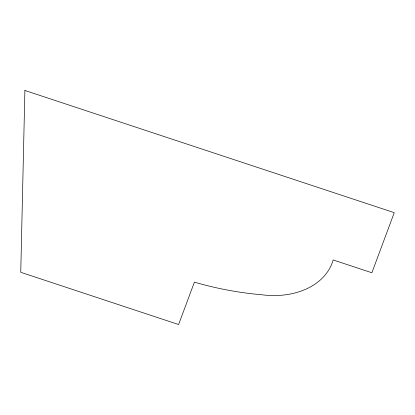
<?xml version="1.0" encoding="UTF-8"?>
<svg xmlns="http://www.w3.org/2000/svg" width="415" height="415" viewBox="0 0 415 415"><rect width="100%" height="100%" fill="white"/><g stroke="black" fill="none" stroke-linecap="round" stroke-linejoin="round"><path stroke-width="0.62" d="M24.89 90.465L20.75 272.302L178.621 324.535L194.407 282.138A255.069 185.941 15.9 0 0 261.44 294.728A74.238 54.116 15.9 0 0 333.152 259.951L371.876 272.764L394.25 212.667L24.89 90.465"/></g></svg>
